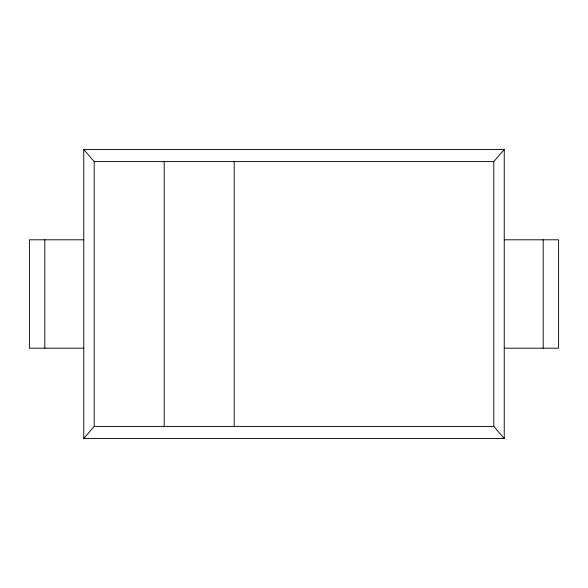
<?xml version="1.0" encoding="UTF-8"?>
<svg xmlns="http://www.w3.org/2000/svg" width="588" height="588" viewBox="0 0 588 588"><rect width="100%" height="100%" fill="white"/><g stroke="black" fill="none" stroke-linecap="round" stroke-linejoin="round"><path stroke-width="0.88" d="M83.761 438.523L94.198 426.41L94.198 161.59L83.761 149.477L504.239 149.477L504.239 438.523L83.761 438.523L83.761 149.477M504.239 438.523L493.802 426.41L493.802 161.59L504.239 149.477M94.198 161.59L493.802 161.59M83.761 239.801L29.4 239.801L29.4 348.199L83.761 348.199M504.239 239.801L558.6 239.801L558.6 348.199L504.239 348.199M94.198 426.41L493.802 426.41M543.172 239.801L543.172 348.199M234.2 161.59L234.2 426.41M164.199 161.59L164.199 426.41M44.828 239.801L44.828 348.199"/></g></svg>
